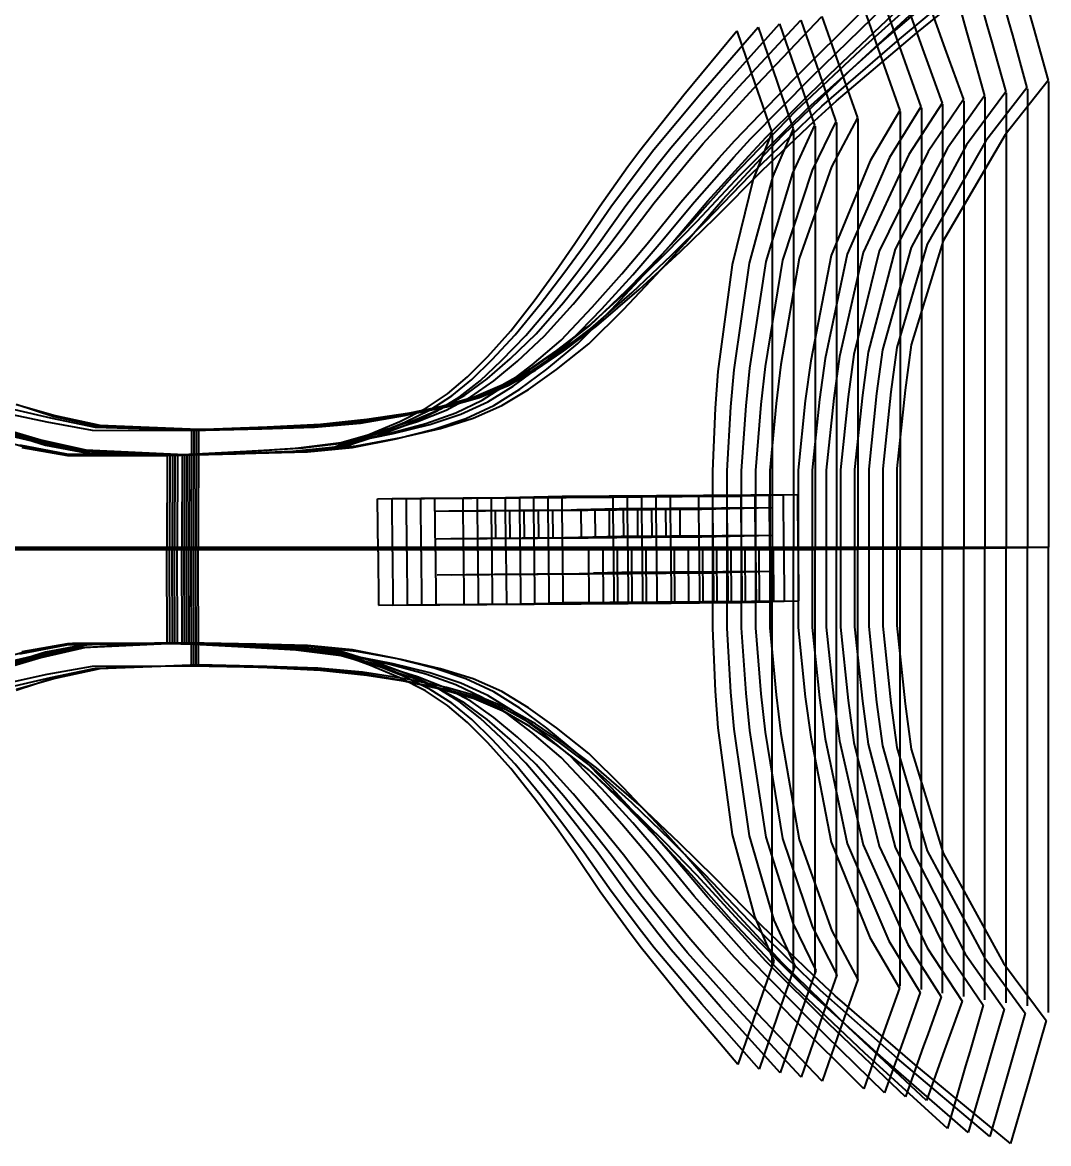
# Model space of a CAD drawing. Extents: x -93.6 to 5.6, y -2 to 41.8.
# Drawn here: x -66.51 to -57.93, y 25.15 to 34.52 of the extents above; entities that cross this region are included whole.
import ezdxf

# ---------------------------------------------------------------- set-up
doc = ezdxf.new("R2010")
doc.units = 0

# ---------------------------------------------------------------- blocks, each defined once
blk = doc.blocks.new('C-S1615WWO206-B_26')
at = {"layer": '1'}
for points in [[(-66.5133, 30.9642), (-66.1318, 30.8971), (-65.2982, 30.8982), (-64.7221, 30.9122), (-64.2904, 30.9277), (-63.9144, 30.964), (-63.6137, 31.073), (-63.3543, 31.1816), (-63.1398, 31.2907), (-62.9566, 31.4118), (-62.7893, 31.554), (-62.6188, 31.7254), (-62.4263, 31.9403), (-62.231, 32.1896), (-62.047, 32.4426), (-61.8903, 32.668), (-61.6827, 32.9815), (-61.4475, 33.3122), (-61.3494, 33.4469), (-60.9802, 33.9105), (-60.537, 34.4442)], [(-60.537, 34.4442), (-60.3806, 33.9886), (-60.3456, 33.8871), (-60.2457, 33.5969)], [(-60.2457, 33.5969), (-60.4018, 33.2049), (-60.5753, 32.4916), (-60.6954, 31.5988), (-60.7181, 31.2941), (-60.741, 30.7679), (-60.741, 30.1109)], [(-60.741, 30.1109), (-60.741, 29.4539), (-60.7181, 28.9276), (-60.6954, 28.623), (-60.5753, 27.7302), (-60.3886, 27.0451), (-60.2288, 26.674)], [(-60.5277, 25.8083), (-60.9741, 26.3368), (-61.3445, 26.7941), (-61.4431, 26.927), (-61.6793, 27.2535), (-61.888, 27.5631), (-62.0456, 27.7857), (-62.2303, 28.0354), (-62.4263, 28.2815), (-62.6188, 28.4963), (-62.7893, 28.6677), (-62.9566, 28.8099), (-63.1398, 28.931), (-63.3543, 29.0401), (-63.6137, 29.1487), (-63.9144, 29.2578), (-64.2904, 29.294), (-64.7221, 29.3095), (-65.2982, 29.3236), (-66.1318, 29.3246), (-66.5133, 29.2576)], [(-60.2288, 26.674), (-60.3418, 26.3471), (-60.3756, 26.2493), (-60.5277, 25.8083)]]:
    blk.add_lwpolyline(points, dxfattribs=at)
at = {"layer": '8'}
for p, q in [((-65.2982, 30.8982), (-65.3007, 30.1108)), ((-63.5391, 30.5367), (-61.5707, 30.5502)), ((-63.5361, 30.0918), (-63.5391, 30.5367)), ((-61.5677, 30.1053), (-61.5707, 30.5502)), ((-63.0636, 30.4332), (-61.7826, 30.4419)), ((-62.5519, 30.2058), (-62.5534, 30.4367)), ((-63.0471, 30.2024), (-61.781, 30.211)), ((-83.2015, 30.1109), (-60.741, 30.1109)), ((-65.2982, 29.3236), (-65.3007, 30.111)), ((-63.5361, 30.0918), (-63.5331, 29.6469)), ((-61.7765, 30.1039), (-61.7735, 29.659)), ((-61.5677, 30.1053), (-61.5646, 29.6604)), ((-60.7409, 30.1109), (-60.2423, 30.1109)), ((-63.0414, 29.9007), (-61.7752, 29.9094)), ((-63.5331, 29.6469), (-61.5646, 29.6604))]:
    blk.add_line(p, q, dxfattribs=at)
for points in [[(-60.2423, 33.5878), (-60.2423, 31.6227), (-60.2423, 30.1109)], [(-60.2423, 26.634), (-60.2423, 28.599), (-60.2423, 30.1109)]]:
    blk.add_lwpolyline(points, dxfattribs=at)
blk = doc.blocks.new('C-S1615WWO206-B_28')
at = {"layer": '1'}
for points in [[(-66.5329, 30.9856), (-66.1391, 30.9105), (-65.2765, 30.8994), (-64.6889, 30.9158), (-64.2486, 30.9332), (-63.8652, 30.9716), (-63.5686, 31.074), (-63.3125, 31.1766), (-63.1005, 31.2804), (-62.9189, 31.3964), (-62.7527, 31.5333), (-62.5828, 31.6989), (-62.3908, 31.9068), (-62.181, 32.1622), (-61.9829, 32.4218), (-61.8139, 32.6532), (-61.5897, 32.9754), (-61.3364, 33.3148), (-61.2307, 33.4529), (-60.8343, 33.9278), (-60.3583, 34.4748)], [(-60.3583, 34.4748), (-60.2036, 34.025), (-60.169, 33.9248), (-60.0665, 33.6274)], [(-60.0665, 33.6274), (-60.2373, 33.2309), (-60.4355, 32.5045), (-60.5635, 31.6133), (-60.5906, 31.3038), (-60.6209, 30.7691), (-60.6209, 30.1121)], [(-60.6209, 30.1121), (-60.6209, 29.4551), (-60.5906, 28.9203), (-60.5635, 28.6109), (-60.4355, 27.7197), (-60.2272, 27.0148), (-60.0536, 26.6342)], [(-60.3518, 25.7715), (-60.8301, 26.3146), (-61.2274, 26.785), (-61.3333, 26.9219), (-61.5874, 27.2583), (-61.8124, 27.5776), (-61.9819, 27.807), (-62.1805, 28.0643), (-62.3908, 28.3174), (-62.5828, 28.5252), (-62.7527, 28.6908), (-62.9189, 28.8277), (-63.1005, 28.9437), (-63.3125, 29.0475), (-63.5686, 29.1501), (-63.8652, 29.2526), (-64.2486, 29.2909), (-64.6889, 29.3083), (-65.2765, 29.3248), (-66.1391, 29.3136), (-66.5329, 29.2386)], [(-60.0536, 26.6342), (-60.1663, 26.3084), (-60.2, 26.211), (-60.3518, 25.7715)]]:
    blk.add_lwpolyline(points, dxfattribs=at)
at = {"layer": '8'}
for p, q in [((-65.2765, 30.8994), (-65.279, 30.112)), ((-63.419, 30.5379), (-61.4506, 30.5514)), ((-63.416, 30.093), (-63.419, 30.5379)), ((-61.4476, 30.1065), (-61.4506, 30.5514)), ((-62.9435, 30.4344), (-61.6625, 30.4431)), ((-62.4318, 30.207), (-62.4333, 30.4379)), ((-62.927, 30.2036), (-61.6609, 30.2122)), ((-83.3767, 30.1121), (-60.6209, 30.1121)), ((-65.2765, 29.3248), (-65.279, 30.1122)), ((-63.416, 30.093), (-63.413, 29.6481)), ((-61.6564, 30.1051), (-61.6534, 29.6602)), ((-61.4476, 30.1065), (-61.4445, 29.6616)), ((-60.6208, 30.1121), (-60.0631, 30.1121)), ((-62.9213, 29.9019), (-61.6551, 29.9106)), ((-63.413, 29.6481), (-61.4445, 29.6616))]:
    blk.add_line(p, q, dxfattribs=at)
for points in [[(-60.0631, 33.6185), (-60.0631, 31.6367), (-60.0631, 30.1121)], [(-60.0631, 26.6057), (-60.0631, 28.5874), (-60.0631, 30.1121)]]:
    blk.add_lwpolyline(points, dxfattribs=at)
blk = doc.blocks.new('C-S1615WWO206-B_30')
at = {"layer": '1'}
for points in [[(-66.7618, 31.0449), (-66.4701, 30.9658), (-66.0885, 30.899), (-65.255, 30.9007), (-64.6675, 30.9141), (-64.2272, 30.9292), (-63.8437, 30.9656), (-63.5351, 31.0651), (-63.2682, 31.1657), (-63.047, 31.2686), (-62.857, 31.3845), (-62.6824, 31.5225), (-62.5033, 31.6901), (-62.3005, 31.9008), (-62.0818, 32.1597), (-61.8752, 32.423), (-61.6987, 32.6579), (-61.4644, 32.9849), (-61.2, 33.3293), (-61.0898, 33.4694), (-60.6768, 33.9506), (-60.1809, 34.505)], [(-60.1809, 34.505), (-60.0271, 34.0606), (-59.9927, 33.9618), (-59.8875, 33.6581)], [(-59.8875, 33.6581), (-60.073, 33.2569), (-60.2959, 32.5174), (-60.4318, 31.6279), (-60.4633, 31.3136), (-60.501, 30.7704), (-60.501, 30.1134)], [(-60.501, 30.1134), (-60.501, 29.4564), (-60.4633, 28.9131), (-60.4318, 28.5989), (-60.2959, 27.7094), (-60.0656, 26.9852), (-59.8781, 26.5955)], [(-60.1759, 25.7386), (-60.6736, 26.29), (-61.0872, 26.7678), (-61.1976, 26.907), (-61.4627, 27.2491), (-61.6976, 27.574), (-61.8744, 27.8073), (-62.0815, 28.0688), (-62.3005, 28.326), (-62.5033, 28.5366), (-62.6824, 28.7042), (-62.857, 28.8422), (-63.047, 28.9581), (-63.2682, 29.061), (-63.5351, 29.1616), (-63.8437, 29.2612), (-64.2272, 29.2975), (-64.6675, 29.3126), (-65.255, 29.3261), (-66.0885, 29.3277), (-66.4701, 29.261), (-66.7618, 29.1818)], [(-59.8781, 26.5955), (-59.9907, 26.2719), (-60.0244, 26.1751), (-60.1759, 25.7386)]]:
    blk.add_lwpolyline(points, dxfattribs=at)
at = {"layer": '8'}
for p, q in [((-65.255, 30.9007), (-65.2575, 30.1133)), ((-63.2991, 30.5392), (-61.3307, 30.5527)), ((-63.2961, 30.0943), (-63.2991, 30.5392)), ((-61.3277, 30.1078), (-61.3307, 30.5527)), ((-62.8236, 30.4357), (-61.5426, 30.4444)), ((-62.3119, 30.2083), (-62.3134, 30.4392)), ((-62.8071, 30.2049), (-61.541, 30.2135)), ((-83.5521, 30.1134), (-60.501, 30.1134)), ((-65.255, 29.3261), (-65.2575, 30.1135)), ((-63.2961, 30.0943), (-63.2931, 29.6494)), ((-61.5365, 30.1064), (-61.5335, 29.6615)), ((-61.3277, 30.1078), (-61.3246, 29.6629)), ((-60.5009, 30.1134), (-59.8841, 30.1134)), ((-62.8014, 29.9032), (-61.5352, 29.9119)), ((-63.2931, 29.6494), (-61.3246, 29.6629))]:
    blk.add_line(p, q, dxfattribs=at)
for points in [[(-59.8841, 33.6493), (-59.8841, 31.6509), (-59.8841, 30.1134)], [(-59.8841, 26.5775), (-59.8841, 28.5758), (-59.8841, 30.1134)]]:
    blk.add_lwpolyline(points, dxfattribs=at)
blk = doc.blocks.new('C-S1615WWO206-B_32')
at = {"layer": '1'}
for points in [[(-66.7237, 31.0992), (-66.433, 31.0252), (-66.0586, 30.9406), (-65.2337, 30.9018), (-64.6554, 30.9316), (-64.2221, 30.9589), (-63.8453, 31.0056), (-63.5225, 31.0968), (-63.2428, 31.1908), (-63.0102, 31.2887), (-62.8093, 31.4014), (-62.6236, 31.5375), (-62.4321, 31.7039), (-62.2145, 31.9141), (-61.9866, 32.1745), (-61.771, 32.4396), (-61.5866, 32.6762), (-61.3415, 33.0059), (-61.0653, 33.3527), (-60.9503, 33.4938), (-60.5201, 33.9776), (-60.0034, 34.5352)], [(-60.0034, 34.5352), (-59.8504, 34.0954), (-59.8163, 33.9977), (-59.7087, 33.6886)], [(-59.7087, 33.6886), (-59.9089, 33.2827), (-60.1565, 32.5301), (-60.3003, 31.6423), (-60.3362, 31.3232), (-60.3813, 30.7715), (-60.3813, 30.1145)], [(-60.3813, 30.1145), (-60.3813, 29.4575), (-60.3362, 28.9057), (-60.3003, 28.5867), (-60.1565, 27.6989), (-59.904, 26.9563), (-59.7025, 26.558)], [(-60.0004, 25.704), (-60.5182, 26.2597), (-60.9488, 26.7415), (-61.064, 26.882), (-61.3405, 27.2274), (-61.5859, 27.5558), (-61.7705, 27.7915), (-61.9864, 28.0555), (-62.2145, 28.3149), (-62.4321, 28.525), (-62.6236, 28.6914), (-62.8093, 28.8275), (-63.0102, 28.9402), (-63.2428, 29.0381), (-63.5225, 29.1321), (-63.8453, 29.2234), (-64.2221, 29.27), (-64.6554, 29.2973), (-65.2337, 29.3272), (-66.0586, 29.2884), (-66.433, 29.2038), (-66.7237, 29.1297)], [(-59.7025, 26.558), (-59.8151, 26.2355), (-59.8488, 26.139), (-60.0004, 25.704)]]:
    blk.add_lwpolyline(points, dxfattribs=at)
at = {"layer": '8'}
for p, q in [((-65.2337, 30.9018), (-65.2362, 30.1144)), ((-63.1794, 30.5403), (-61.211, 30.5538)), ((-63.1764, 30.0954), (-63.1794, 30.5403)), ((-61.208, 30.1089), (-61.211, 30.5538)), ((-62.7039, 30.4368), (-61.4229, 30.4455)), ((-62.1922, 30.2094), (-62.1937, 30.4403)), ((-62.6874, 30.206), (-61.4213, 30.2146)), ((-83.7277, 30.1145), (-60.3813, 30.1145)), ((-65.2337, 29.3272), (-65.2362, 30.1146)), ((-63.1764, 30.0954), (-63.1734, 29.6505)), ((-61.4168, 30.1075), (-61.4138, 29.6626)), ((-61.208, 30.1089), (-61.2049, 29.664)), ((-60.3812, 30.1145), (-59.7053, 30.1145)), ((-62.6817, 29.9043), (-61.4155, 29.913)), ((-63.1734, 29.6505), (-61.2049, 29.664))]:
    blk.add_line(p, q, dxfattribs=at)
for points in [[(-59.7053, 33.6799), (-59.7053, 31.6648), (-59.7053, 30.1145)], [(-59.7053, 26.5491), (-59.7053, 28.5641), (-59.7053, 30.1145)]]:
    blk.add_lwpolyline(points, dxfattribs=at)
blk = doc.blocks.new('C-S1615WWO206-B_34')
at = {"layer": '1'}
for points in [[(-66.7089, 31.1055), (-66.4119, 31.0263), (-66.0375, 30.9417), (-65.2126, 30.9029), (-64.6343, 30.9327), (-64.201, 30.96), (-63.8242, 31.0067), (-63.4935, 31.0926), (-63.2066, 31.1822), (-62.9676, 31.2768), (-62.7607, 31.3872), (-62.5685, 31.5218), (-62.37, 31.6871), (-62.1438, 31.8964), (-61.9051, 32.1614), (-61.679, 32.4314), (-61.4854, 32.6725), (-61.228, 33.0086), (-60.9383, 33.3619), (-60.8177, 33.5056), (-60.3672, 33.9979), (-59.8261, 34.5653)], [(-59.8261, 34.5653), (-59.6739, 34.1299), (-59.6401, 34.0333), (-59.5301, 33.7191)], [(-59.5301, 33.7191), (-59.7449, 33.3085), (-60.0173, 32.5428), (-60.169, 31.6567), (-60.2094, 31.3328), (-60.2618, 30.7726), (-60.2618, 30.1156)], [(-60.2618, 30.1156), (-60.2618, 29.4586), (-60.2094, 28.8983), (-60.169, 28.5745), (-60.0173, 27.6884), (-59.7424, 26.9277), (-59.5269, 26.521)], [(-59.8247, 25.6709), (-60.3663, 26.2373), (-60.817, 26.7286), (-60.9377, 26.872), (-61.2275, 27.2246), (-61.4851, 27.5601), (-61.6787, 27.8008), (-61.905, 28.0703), (-62.1438, 28.3348), (-62.37, 28.544), (-62.5685, 28.7093), (-62.7607, 28.8439), (-62.9676, 28.9543), (-63.2066, 29.0489), (-63.4935, 29.1385), (-63.8242, 29.2245), (-64.201, 29.2711), (-64.6343, 29.2984), (-65.2126, 29.3283), (-66.0375, 29.2895), (-66.4119, 29.2049), (-66.7089, 29.1256)], [(-59.5269, 26.521), (-59.6395, 26.2), (-59.6732, 26.1039), (-59.8247, 25.6709)]]:
    blk.add_lwpolyline(points, dxfattribs=at)
at = {"layer": '8'}
for p, q in [((-65.2126, 30.9029), (-65.2151, 30.1155)), ((-63.0599, 30.5414), (-61.0915, 30.5549)), ((-63.0569, 30.0965), (-63.0599, 30.5414)), ((-61.0885, 30.11), (-61.0915, 30.5549)), ((-62.5844, 30.4379), (-61.3034, 30.4466)), ((-62.0727, 30.2105), (-62.0742, 30.4414)), ((-62.5679, 30.2071), (-61.3018, 30.2157)), ((-83.9035, 30.1156), (-60.2618, 30.1156)), ((-65.2126, 29.3283), (-65.2151, 30.1157)), ((-63.0569, 30.0965), (-63.0539, 29.6516)), ((-61.2973, 30.1086), (-61.2943, 29.6637)), ((-61.0885, 30.11), (-61.0854, 29.6651)), ((-60.2617, 30.1156), (-59.5267, 30.1156)), ((-62.5622, 29.9054), (-61.296, 29.9141)), ((-63.0539, 29.6516), (-61.0854, 29.6651))]:
    blk.add_line(p, q, dxfattribs=at)
for points in [[(-59.5267, 33.7105), (-59.5267, 31.6787), (-59.5267, 30.1156)], [(-59.5267, 26.5207), (-59.5267, 28.5524), (-59.5267, 30.1156)]]:
    blk.add_lwpolyline(points, dxfattribs=at)
blk = doc.blocks.new('C-S1615WWO206-B_38')
at = {"layer": '1'}
for points in [[(-66.6717, 31.1127), (-66.3726, 31.0284), (-65.9982, 30.9438), (-65.1733, 30.905), (-64.5949, 30.9349), (-64.1615, 30.9622), (-63.7849, 31.0089), (-63.4383, 31.0842), (-63.1372, 31.1652), (-62.8854, 31.2535), (-62.6662, 31.3594), (-62.4613, 31.4909), (-62.2486, 31.6541), (-62.0053, 31.8618), (-61.745, 32.1359), (-61.4979, 32.4156), (-61.2861, 32.6657), (-61.004, 33.0147), (-60.6872, 33.3809), (-60.5554, 33.5298), (-60.0644, 34.0388), (-59.4746, 34.6254)], [(-59.4746, 34.6254), (-59.3239, 34.1988), (-59.2904, 34.1044), (-59.1756, 33.7803)], [(-59.1756, 33.7803), (-59.4227, 33.3604), (-59.7496, 32.5683), (-59.9193, 31.6888), (-59.9649, 31.354), (-60.0257, 30.7747), (-60.0257, 30.1177)], [(-60.0257, 30.1177), (-60.0257, 29.4607), (-59.9649, 28.8813), (-59.9193, 28.5466), (-59.7496, 27.6671), (-59.425, 26.87), (-59.1786, 26.4468)], [(-59.4761, 25.6053), (-60.0653, 26.1926), (-60.5562, 26.7026), (-60.6879, 26.8517), (-61.0046, 27.2186), (-61.2865, 27.5682), (-61.4981, 27.8187), (-61.7451, 28.0989), (-62.0053, 28.3736), (-62.2486, 28.5812), (-62.4613, 28.7444), (-62.6662, 28.8759), (-62.8854, 28.9818), (-63.1372, 29.0701), (-63.4383, 29.1511), (-63.7849, 29.2265), (-64.1615, 29.2732), (-64.5949, 29.3005), (-65.1733, 29.3304), (-65.9982, 29.2916), (-66.3726, 29.207), (-66.6717, 29.1226)], [(-59.1786, 26.4468), (-59.291, 26.129), (-59.3247, 26.034), (-59.4761, 25.6053)]]:
    blk.add_lwpolyline(points, dxfattribs=at)
at = {"layer": '8'}
for p, q in [((-65.1733, 30.905), (-65.1758, 30.1176)), ((-62.8238, 30.5435), (-60.8554, 30.557)), ((-62.8208, 30.0986), (-62.8238, 30.5435)), ((-60.8524, 30.1121), (-60.8554, 30.557)), ((-62.3483, 30.44), (-61.0673, 30.4487)), ((-61.8366, 30.2126), (-61.8381, 30.4435)), ((-62.3318, 30.2092), (-61.0657, 30.2178)), ((-84.258, 30.1177), (-60.0257, 30.1177)), ((-65.1733, 29.3304), (-65.1758, 30.1178)), ((-62.8208, 30.0986), (-62.8178, 29.6537)), ((-61.0612, 30.1107), (-61.0582, 29.6658)), ((-60.8524, 30.1121), (-60.8493, 29.6672)), ((-60.0256, 30.1177), (-59.1724, 30.1177)), ((-62.3261, 29.9075), (-61.0599, 29.9162)), ((-62.8178, 29.6537), (-60.8493, 29.6672))]:
    blk.add_line(p, q, dxfattribs=at)
for points in [[(-59.1724, 33.7716), (-59.1724, 31.7065), (-59.1724, 30.1177)], [(-59.1724, 26.4638), (-59.1724, 28.5288), (-59.1724, 30.1177)]]:
    blk.add_lwpolyline(points, dxfattribs=at)
blk = doc.blocks.new('C-S1615WWO206-B_40')
at = {"layer": '1'}
for points in [[(-66.6538, 31.1181), (-66.3529, 31.0295), (-65.9785, 30.9449), (-65.1536, 30.9061), (-64.5752, 30.936), (-64.1418, 30.9633), (-63.7652, 31.01), (-63.4107, 31.0801), (-63.1024, 31.1569), (-62.8442, 31.2419), (-62.6189, 31.3456), (-62.4077, 31.4757), (-62.1879, 31.6379), (-61.9361, 31.8448), (-61.6651, 32.1234), (-61.4075, 32.408), (-61.1866, 32.6624), (-60.8922, 33.0178), (-60.5619, 33.3904), (-60.4245, 33.5419), (-59.9133, 34.0591), (-59.2993, 34.6552)], [(-59.2993, 34.6552), (-59.149, 34.2326), (-59.1156, 34.1392), (-58.9984, 33.8107)], [(-58.9984, 33.8107), (-59.2615, 33.3863), (-59.6157, 32.581), (-59.7993, 31.7066), (-59.8457, 31.3657), (-59.9076, 30.7758), (-59.9076, 30.1188)], [(-59.9076, 30.1188), (-59.9076, 29.4618), (-59.8457, 28.8718), (-59.7993, 28.531), (-59.6157, 27.6566), (-59.2661, 26.8419), (-59.0042, 26.4108)], [(-59.302, 25.5732), (-59.915, 26.1708), (-60.4259, 26.6899), (-60.5632, 26.8419), (-60.8932, 27.2158), (-61.1873, 27.5723), (-61.4079, 27.8276), (-61.6652, 28.1131), (-61.9361, 28.3928), (-62.1879, 28.5996), (-62.4077, 28.7618), (-62.6189, 28.8919), (-62.8442, 28.9956), (-63.1024, 29.0806), (-63.4107, 29.1574), (-63.7652, 29.2276), (-64.1418, 29.2743), (-64.5752, 29.3016), (-65.1536, 29.3315), (-65.9785, 29.2927), (-66.3529, 29.2081), (-66.6538, 29.1194)], [(-59.0042, 26.4108), (-59.1167, 26.0945), (-59.1504, 25.9999), (-59.302, 25.5732)]]:
    blk.add_lwpolyline(points, dxfattribs=at)
at = {"layer": '8'}
for p, q in [((-65.1536, 30.9061), (-65.1561, 30.1187)), ((-62.7057, 30.5446), (-60.7373, 30.5581)), ((-62.7027, 30.0997), (-62.7057, 30.5446)), ((-60.7343, 30.1132), (-60.7373, 30.5581)), ((-62.2302, 30.4411), (-60.9492, 30.4498)), ((-61.7185, 30.2137), (-61.72, 30.4446)), ((-62.2137, 30.2103), (-60.9476, 30.2189)), ((-84.4352, 30.1188), (-59.9076, 30.1188)), ((-65.1536, 29.3315), (-65.1561, 30.1189)), ((-62.7027, 30.0997), (-62.6997, 29.6548)), ((-60.9431, 30.1118), (-60.9401, 29.6669)), ((-60.7343, 30.1132), (-60.7312, 29.6683)), ((-59.9075, 30.1188), (-58.9952, 30.1188)), ((-62.208, 29.9086), (-60.9418, 29.9173)), ((-62.6997, 29.6548), (-60.7312, 29.6683))]:
    blk.add_line(p, q, dxfattribs=at)
for points in [[(-58.9952, 33.8022), (-58.9952, 31.7204), (-58.9952, 30.1188)], [(-58.9952, 26.4354), (-58.9952, 28.5171), (-58.9952, 30.1188)]]:
    blk.add_lwpolyline(points, dxfattribs=at)
blk = doc.blocks.new('C-S1615WWO206-B_42')
at = {"layer": '1'}
for points in [[(-66.6253, 31.082), (-66.3149, 30.9843), (-65.9446, 30.9148), (-65.1339, 30.9065), (-64.5579, 30.9167), (-64.1262, 30.9293), (-63.7501, 30.9631), (-63.3847, 31.0372), (-63.0669, 31.1179), (-62.8009, 31.207), (-62.569, 31.3151), (-62.3517, 31.4504), (-62.1256, 31.6188), (-61.8669, 31.8336), (-61.5851, 32.116), (-61.317, 32.4048), (-61.087, 32.6632), (-60.7803, 33.0241), (-60.4364, 33.4023), (-60.2934, 33.556), (-59.762, 34.0803), (-59.1238, 34.6845)], [(-59.1238, 34.6845), (-58.9738, 34.2656), (-58.9406, 34.1731), (-58.8212, 33.8407)], [(-58.8212, 33.8407), (-59.1003, 33.4116), (-59.4818, 32.593), (-59.6793, 31.7237), (-59.7265, 31.3767), (-59.7895, 30.7762), (-59.7895, 30.1192)], [(-59.7895, 30.1192), (-59.7895, 29.4622), (-59.7265, 28.8616), (-59.6793, 28.5147), (-59.4818, 27.6454), (-59.1071, 26.8134), (-58.8296, 26.3745)], [(-59.1278, 25.5402), (-59.7646, 26.1467), (-60.2955, 26.6738), (-60.4383, 26.8282), (-60.7817, 27.2083), (-61.088, 27.571), (-61.3176, 27.8306), (-61.5854, 28.1208), (-61.8669, 28.4048), (-62.1256, 28.6195), (-62.3517, 28.7879), (-62.569, 28.9232), (-62.8009, 29.0313), (-63.0669, 29.1204), (-63.3847, 29.2011), (-63.7501, 29.2753), (-64.1262, 29.309), (-64.5579, 29.3216), (-65.1339, 29.3319), (-65.9446, 29.3235), (-66.3149, 29.2541), (-66.6253, 29.1563)], [(-58.8296, 26.3745), (-58.9423, 26.0594), (-58.976, 25.9652), (-59.1278, 25.5402)]]:
    blk.add_lwpolyline(points, dxfattribs=at)
at = {"layer": '8'}
for p, q in [((-65.1339, 30.9065), (-65.1364, 30.1191)), ((-62.5876, 30.545), (-60.6192, 30.5585)), ((-62.5846, 30.1001), (-62.5876, 30.545)), ((-60.6162, 30.1136), (-60.6192, 30.5585)), ((-62.1121, 30.4415), (-60.8311, 30.4502)), ((-61.6004, 30.2141), (-61.6019, 30.445)), ((-62.0956, 30.2107), (-60.8295, 30.2193)), ((-84.6124, 30.1192), (-59.7895, 30.1192)), ((-65.1339, 29.3319), (-65.1364, 30.1193)), ((-62.5846, 30.1001), (-62.5816, 29.6552)), ((-60.825, 30.1122), (-60.822, 29.6673)), ((-60.6162, 30.1136), (-60.6131, 29.6687)), ((-59.7894, 30.1192), (-58.818, 30.1192)), ((-62.0899, 29.909), (-60.8237, 29.9177)), ((-62.5816, 29.6552), (-60.6131, 29.6687))]:
    blk.add_line(p, q, dxfattribs=at)
for points in [[(-58.818, 33.8321), (-58.818, 31.7336), (-58.818, 30.1192)], [(-58.818, 26.4063), (-58.818, 28.5047), (-58.818, 30.1192)]]:
    blk.add_lwpolyline(points, dxfattribs=at)
blk = doc.blocks.new('C-S1615WWO206-B_44')
at = {"layer": '1'}
for points in [[(-66.6067, 31.0625), (-66.3231, 30.9949), (-65.9444, 30.9211), (-65.1142, 30.907), (-64.5324, 30.9231), (-64.0964, 30.9401), (-63.7167, 30.978), (-63.3417, 31.0466), (-63.0152, 31.1228), (-62.7416, 31.2086), (-62.5023, 31.3145), (-62.2775, 31.4485), (-62.0431, 31.6163), (-61.7743, 31.8307), (-61.484, 32.1162), (-61.2077, 32.4084), (-60.9706, 32.6698), (-60.6541, 33.0352), (-60.2996, 33.4179), (-60.1522, 33.5734), (-59.6049, 34.1034), (-58.9477, 34.714)], [(-58.9477, 34.714), (-58.7983, 34.2986), (-58.7653, 34.207), (-58.644, 33.8707)], [(-58.644, 33.8707), (-58.9391, 33.4368), (-59.3479, 32.6052), (-59.5593, 31.7409), (-59.6073, 31.3878), (-59.6714, 30.7767), (-59.6714, 30.1197)], [(-59.6714, 30.1197), (-59.6714, 29.4627), (-59.6073, 28.8515), (-59.5593, 28.4985), (-59.3479, 27.6342), (-58.9479, 26.7852), (-58.6548, 26.3388)], [(-58.9527, 25.5083), (-59.6081, 26.1219), (-60.1548, 26.6553), (-60.3019, 26.8118), (-60.6558, 27.1968), (-60.9717, 27.5643), (-61.2085, 27.8273), (-61.4844, 28.1212), (-61.7743, 28.4087), (-62.0431, 28.623), (-62.2775, 28.7908), (-62.5023, 28.9248), (-62.7416, 29.0307), (-63.0152, 29.1165), (-63.3417, 29.1927), (-63.7167, 29.2614), (-64.0964, 29.2992), (-64.5324, 29.3162), (-65.1142, 29.3324), (-65.9444, 29.3182), (-66.3231, 29.2445), (-66.6067, 29.1768)], [(-58.6548, 26.3388), (-58.7674, 26.0252), (-58.8011, 25.9314), (-58.9527, 25.5083)]]:
    blk.add_lwpolyline(points, dxfattribs=at)
at = {"layer": '8'}
for p, q in [((-65.1142, 30.907), (-65.1167, 30.1196)), ((-62.4695, 30.5455), (-60.5011, 30.559)), ((-62.4665, 30.1006), (-62.4695, 30.5455)), ((-60.4981, 30.1141), (-60.5011, 30.559)), ((-61.994, 30.442), (-60.713, 30.4507)), ((-61.4823, 30.2146), (-61.4838, 30.4455)), ((-61.9775, 30.2112), (-60.7114, 30.2198)), ((-84.7896, 30.1197), (-59.6714, 30.1197)), ((-65.1142, 29.3324), (-65.1167, 30.1198)), ((-62.4665, 30.1006), (-62.4635, 29.6557)), ((-60.7069, 30.1127), (-60.7039, 29.6678)), ((-60.4981, 30.1141), (-60.495, 29.6692)), ((-59.6713, 30.1197), (-58.6408, 30.1197)), ((-61.9718, 29.9095), (-60.7056, 29.9182)), ((-62.4635, 29.6557), (-60.495, 29.6692))]:
    blk.add_line(p, q, dxfattribs=at)
for points in [[(-58.6408, 33.8621), (-58.6408, 31.747), (-58.6408, 30.1197)], [(-58.6408, 26.3773), (-58.6408, 28.4923), (-58.6408, 30.1197)]]:
    blk.add_lwpolyline(points, dxfattribs=at)
blk = doc.blocks.new('C-S1615WWO206-B_46')
at = {"layer": '1'}
for points in [[(-66.5933, 31.2412), (-66.3034, 31.1783), (-65.924, 31.1098), (-65.0945, 31.1072), (-64.5071, 31.1192), (-64.0668, 31.1333), (-63.6833, 31.1688), (-63.3148, 31.2313), (-62.9938, 31.3019), (-62.7244, 31.3826), (-62.4885, 31.4834), (-62.2664, 31.612), (-62.0345, 31.7735), (-61.7683, 31.9803), (-61.4596, 32.2748), (-61.1654, 32.5765), (-60.9128, 32.8467), (-60.5754, 33.2245), (-60.1978, 33.6198), (-60.041, 33.7803), (-59.459, 34.3269), (-58.761, 34.956)], [(-58.761, 34.956), (-58.6202, 34.4495), (-58.5875, 34.3325), (-58.4676, 33.9026)], [(-58.4676, 33.9026), (-58.778, 33.4649), (-59.214, 32.6202), (-59.4393, 31.7609), (-59.4881, 31.4017), (-59.5532, 30.78), (-59.5532, 30.123)], [(-59.5532, 30.123), (-59.5532, 29.466), (-59.4881, 28.8442), (-59.4393, 28.4851), (-59.214, 27.6258), (-58.7878, 26.7588), (-58.4785, 26.3043)], [(-58.7767, 25.2758), (-59.4707, 25.9075), (-60.0499, 26.457), (-60.206, 26.6183), (-60.5815, 27.0155), (-60.9171, 27.395), (-61.1684, 27.6664), (-61.4611, 27.9695), (-61.7683, 28.2657), (-62.0345, 28.4724), (-62.2664, 28.6339), (-62.4885, 28.7625), (-62.7244, 28.8633), (-62.9938, 28.944), (-63.3148, 29.0146), (-63.6833, 29.0772), (-64.0668, 29.1126), (-64.5071, 29.1267), (-65.0945, 29.1388), (-65.924, 29.1361), (-66.3034, 29.0677), (-66.5933, 29.0047)], [(-58.4785, 26.3043), (-58.5912, 25.9159), (-58.625, 25.7997), (-58.7767, 25.2758)]]:
    blk.add_lwpolyline(points, dxfattribs=at)
at = {"layer": '8'}
for p, q in [((-65.0945, 31.1072), (-65.097, 30.1229)), ((-62.3514, 30.5488), (-60.383, 30.5623)), ((-62.3484, 30.1039), (-62.3514, 30.5488)), ((-60.38, 30.1174), (-60.383, 30.5623)), ((-61.8759, 30.4453), (-60.5949, 30.454)), ((-61.3642, 30.2179), (-61.3657, 30.4488)), ((-61.8594, 30.2145), (-60.5933, 30.2231)), ((-84.9668, 30.123), (-59.5532, 30.123)), ((-65.0945, 29.1388), (-65.097, 30.1231)), ((-62.3484, 30.1039), (-62.3454, 29.659)), ((-60.5888, 30.116), (-60.5858, 29.6711)), ((-60.38, 30.1174), (-60.3769, 29.6725)), ((-59.5532, 30.123), (-58.4636, 30.123)), ((-61.8537, 29.9128), (-60.5875, 29.9215)), ((-62.3454, 29.659), (-60.3769, 29.6725))]:
    blk.add_line(p, q, dxfattribs=at)
for points in [[(-58.4636, 33.8949), (-58.4636, 31.7631), (-58.4636, 30.123)], [(-58.4636, 26.3511), (-58.4636, 28.4828), (-58.4636, 30.123)]]:
    blk.add_lwpolyline(points, dxfattribs=at)
blk = doc.blocks.new('C-S1615WWO206-B_48')
at = {"layer": '1'}
for points in [[(-66.5729, 31.2828), (-66.2744, 31.2131), (-65.8992, 31.135), (-65.0748, 31.1105), (-64.4987, 31.1264), (-64.067, 31.1433), (-63.6911, 31.1808), (-63.3231, 31.2409), (-63.0025, 31.3093), (-62.7333, 31.3882), (-62.4974, 31.4873), (-62.2751, 31.6142), (-62.0428, 31.7738), (-61.776, 31.9785), (-61.4487, 32.2761), (-61.1364, 32.5815), (-60.8678, 32.8552), (-60.5087, 33.2384), (-60.1076, 33.6387), (-59.941, 33.8012), (-59.3243, 34.3533), (-58.5846, 34.9886)], [(-58.5846, 34.9886), (-58.4443, 34.4853), (-58.4118, 34.3692), (-58.2905, 33.9355)], [(-58.2905, 33.9355), (-58.6169, 33.493), (-59.0802, 32.6352), (-59.3193, 31.7809), (-59.3689, 31.4156), (-59.4352, 30.7833), (-59.4352, 30.1263)], [(-59.4352, 30.1263), (-59.4352, 29.4693), (-59.3689, 28.8369), (-59.3193, 28.4717), (-59.0802, 27.6174), (-58.6283, 26.7336), (-58.3032, 26.2717)], [(-58.6027, 25.241), (-59.3374, 25.8804), (-59.9511, 26.4371), (-60.1168, 26.6009), (-60.5157, 27.0043), (-60.8726, 27.3903), (-61.1397, 27.6661), (-61.4504, 27.9739), (-61.776, 28.2741), (-62.0428, 28.4787), (-62.2751, 28.6383), (-62.4974, 28.7652), (-62.7333, 28.8643), (-63.0025, 28.9432), (-63.3231, 29.0116), (-63.6911, 29.0718), (-64.067, 29.1092), (-64.4987, 29.1261), (-65.0748, 29.1421), (-65.8992, 29.1175), (-66.2744, 29.0395), (-66.5729, 28.9697)], [(-58.3032, 26.2717), (-58.4164, 25.8825), (-58.4503, 25.766), (-58.6027, 25.241)]]:
    blk.add_lwpolyline(points, dxfattribs=at)
at = {"layer": '8'}
for p, q in [((-65.0748, 31.1105), (-65.0773, 30.1262)), ((-62.2333, 30.5521), (-60.2649, 30.5656)), ((-62.2303, 30.1072), (-62.2333, 30.5521)), ((-60.2619, 30.1207), (-60.2649, 30.5656)), ((-61.7578, 30.4486), (-60.4768, 30.4573)), ((-61.2461, 30.2212), (-61.2476, 30.4521)), ((-61.7413, 30.2178), (-60.4752, 30.2264)), ((-85.144, 30.1263), (-59.4352, 30.1263)), ((-65.0748, 29.1421), (-65.0773, 30.1264)), ((-62.2303, 30.1072), (-62.2273, 29.6623)), ((-60.4707, 30.1193), (-60.4677, 29.6744)), ((-60.2619, 30.1207), (-60.2588, 29.6758)), ((-59.4351, 30.1263), (-58.2864, 30.1263)), ((-61.7356, 29.9161), (-60.4694, 29.9248)), ((-62.2273, 29.6623), (-60.2588, 29.6758))]:
    blk.add_line(p, q, dxfattribs=at)
for points in [[(-58.2864, 33.9277), (-58.2864, 31.7792), (-58.2864, 30.1263)], [(-58.2864, 26.3249), (-58.2864, 28.4733), (-58.2864, 30.1263)]]:
    blk.add_lwpolyline(points, dxfattribs=at)
blk = doc.blocks.new('C-S1615WWO206-B_50')
at = {"layer": '1'}
for points in [[(-66.5591, 31.3255), (-66.2454, 31.2229), (-65.8733, 31.1431), (-65.0551, 31.1139), (-64.4617, 31.1363), (-64.017, 31.1582), (-63.6301, 31.2008), (-63.2711, 31.2554), (-62.9581, 31.3187), (-62.6951, 31.3926), (-62.4642, 31.4866), (-62.2464, 31.6078), (-62.0184, 31.7608), (-61.7564, 31.9573), (-61.4127, 32.2602), (-61.0843, 32.5713), (-60.8017, 32.8504), (-60.4236, 33.2414), (-60.0018, 33.6494), (-59.8267, 33.815), (-59.1791, 34.3767), (-58.4025, 35.0226)], [(-58.4025, 35.0226), (-58.2659, 34.5236), (-58.2341, 34.408), (-58.1134, 33.9685)], [(-58.1134, 33.9685), (-58.4553, 33.5261), (-58.9463, 32.6635), (-59.1993, 31.801), (-59.2498, 31.4295), (-59.3171, 30.7867), (-59.3171, 30.1297)], [(-59.3171, 30.1297), (-59.3171, 29.4727), (-59.2498, 28.8298), (-59.1993, 28.4584), (-58.9463, 27.5959), (-58.4684, 26.7029), (-58.128, 26.2378)], [(-58.4228, 25.2084), (-59.1937, 25.8595), (-59.8379, 26.427), (-60.0121, 26.5941), (-60.4314, 27.0059), (-60.8071, 27.4003), (-61.0879, 27.682), (-61.4145, 27.9961), (-61.7564, 28.3021), (-62.0184, 28.4985), (-62.2464, 28.6515), (-62.4642, 28.7727), (-62.6951, 28.8667), (-62.9581, 28.9406), (-63.2711, 29.0039), (-63.6301, 29.0586), (-64.017, 29.1011), (-64.4617, 29.123), (-65.0551, 29.1455), (-65.8733, 29.1162), (-66.2454, 29.0365), (-66.5591, 28.9338)], [(-58.128, 26.2378), (-58.2394, 25.849), (-58.2728, 25.7328), (-58.4228, 25.2084)]]:
    blk.add_lwpolyline(points, dxfattribs=at)
at = {"layer": '8'}
for p, q in [((-65.0551, 31.1139), (-65.0576, 30.1296)), ((-62.1152, 30.5555), (-60.1468, 30.569)), ((-62.1122, 30.1106), (-62.1152, 30.5555)), ((-60.1438, 30.1241), (-60.1468, 30.569)), ((-61.6397, 30.452), (-60.3587, 30.4607)), ((-61.128, 30.2246), (-61.1294, 30.4555)), ((-61.6232, 30.2212), (-60.3571, 30.2298)), ((-85.3212, 30.1297), (-59.3171, 30.1297)), ((-65.0551, 29.1455), (-65.0576, 30.1298)), ((-62.1122, 30.1106), (-62.1092, 29.6657)), ((-60.3526, 30.1227), (-60.3496, 29.6778)), ((-60.1438, 30.1241), (-60.1407, 29.6792)), ((-59.3169, 30.1297), (-58.1092, 30.1297)), ((-61.6175, 29.9195), (-60.3513, 29.9282)), ((-62.1092, 29.6657), (-60.1407, 29.6792))]:
    blk.add_line(p, q, dxfattribs=at)
for points in [[(-58.1092, 33.9606), (-58.1092, 31.7954), (-58.1092, 30.1297)], [(-58.1092, 26.2988), (-58.1092, 28.4639), (-58.1092, 30.1297)]]:
    blk.add_lwpolyline(points, dxfattribs=at)
blk = doc.blocks.new('C-S1615WWO206-B_52')
at = {"layer": '1'}
for points in [[(-66.5568, 31.324), (-66.235, 31.2325), (-65.8603, 31.1504), (-65.0354, 31.1171), (-64.4651, 31.1298), (-64.0377, 31.1442), (-63.6654, 31.1794), (-63.2902, 31.2378), (-62.9632, 31.3051), (-62.6885, 31.3833), (-62.4474, 31.4825), (-62.2201, 31.61), (-61.9823, 31.7708), (-61.7091, 31.9772), (-61.3525, 32.284), (-61.0115, 32.5995), (-60.7181, 32.8826), (-60.3251, 33.2795), (-59.8871, 33.6933), (-59.7052, 33.8612), (-59.0336, 34.43), (-58.2281, 35.0842)], [(-58.2281, 35.0842), (-58.0906, 34.5869), (-58.0586, 34.4719), (-57.9363, 34.0309)], [(-57.9363, 34.0309), (-58.2948, 33.5775), (-58.8124, 32.6914), (-59.0793, 31.8209), (-59.1306, 31.4433), (-59.199, 30.7899), (-59.199, 30.1329)], [(-59.199, 30.1329), (-59.199, 29.4759), (-59.1306, 28.8224), (-59.0793, 28.4449), (-58.8124, 27.5744), (-58.3089, 26.6558), (-57.952, 26.1783)], [(-58.2493, 25.1489), (-59.0486, 25.8089), (-59.7169, 26.3844), (-59.8977, 26.5541), (-60.3332, 26.9723), (-60.7236, 27.3732), (-61.0153, 27.6593), (-61.3544, 27.9782), (-61.7091, 28.2886), (-61.9823, 28.4949), (-62.2201, 28.6557), (-62.4474, 28.7832), (-62.6885, 28.8824), (-62.9632, 28.9606), (-63.2902, 29.0279), (-63.6654, 29.0864), (-64.0377, 29.1215), (-64.4651, 29.1359), (-65.0354, 29.1487), (-65.8603, 29.1153), (-66.235, 29.0333), (-66.5568, 28.9417)], [(-57.952, 26.1783), (-58.0644, 25.7895), (-58.098, 25.6733), (-58.2493, 25.1489)]]:
    blk.add_lwpolyline(points, dxfattribs=at)
at = {"layer": '8'}
for p, q in [((-65.0354, 31.1171), (-65.0379, 30.1328)), ((-61.9971, 30.5587), (-60.0287, 30.5722)), ((-61.9941, 30.1138), (-61.9971, 30.5587)), ((-60.0257, 30.1273), (-60.0287, 30.5722)), ((-61.5216, 30.4552), (-60.2406, 30.4639)), ((-61.0099, 30.2278), (-61.0114, 30.4587)), ((-61.5051, 30.2244), (-60.239, 30.233)), ((-85.4984, 30.1329), (-59.199, 30.1329)), ((-65.0354, 29.1487), (-65.0379, 30.133)), ((-61.9941, 30.1138), (-61.9911, 29.6689)), ((-60.2345, 30.1259), (-60.2315, 29.681)), ((-60.0257, 30.1273), (-60.0226, 29.6824)), ((-59.1989, 30.1329), (-57.932, 30.1329)), ((-61.4994, 29.9227), (-60.2332, 29.9314)), ((-61.9911, 29.6689), (-60.0226, 29.6824))]:
    blk.add_line(p, q, dxfattribs=at)
for points in [[(-57.932, 34.0229), (-57.932, 31.8243), (-57.932, 30.1329)], [(-57.932, 26.2429), (-57.932, 28.4414), (-57.932, 30.1329)]]:
    blk.add_lwpolyline(points, dxfattribs=at)

msp = doc.modelspace()

# ---------------------------------------------------------------- block references
at = {"layer": '1'}
for name in ['C-S1615WWO206-B_52', 'C-S1615WWO206-B_50', 'C-S1615WWO206-B_48', 'C-S1615WWO206-B_46', 'C-S1615WWO206-B_44', 'C-S1615WWO206-B_42', 'C-S1615WWO206-B_40', 'C-S1615WWO206-B_38', 'C-S1615WWO206-B_34', 'C-S1615WWO206-B_32', 'C-S1615WWO206-B_30', 'C-S1615WWO206-B_28', 'C-S1615WWO206-B_26']:
    msp.add_blockref(name, (0, 0), dxfattribs=at)

doc.saveas('drawing.dxf')
